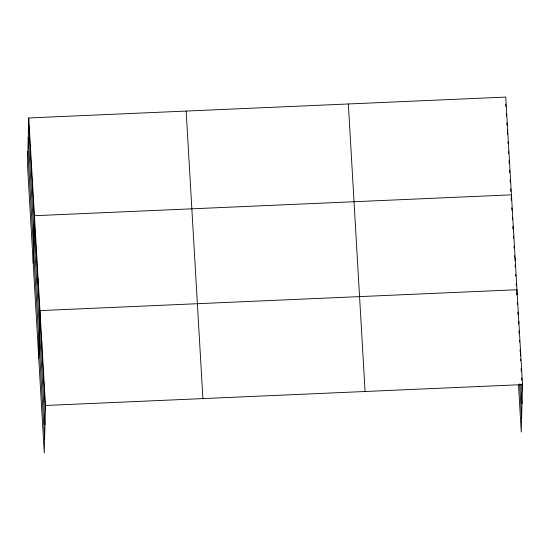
<?xml version="1.0" encoding="UTF-8"?>
<svg xmlns="http://www.w3.org/2000/svg" width="550" height="550" viewBox="0 0 550 550"><rect width="100%" height="100%" fill="white"/><g stroke="black" fill="none" stroke-linecap="round" stroke-linejoin="round"><path stroke-width="0.82" d="M28.744 117.954L27.5 165.392L44.248 452.918L45.492 405.481L28.744 117.954L505.752 97.082L522.5 384.608L521.256 432.046L518.519 385.034M30.504 155.787L30.642 150.542M32.402 188.375L32.539 183.129M33.193 263.147L34.437 215.71L511.445 194.844L511.308 200.09L511.211 198.378M36.142 252.594L36.279 247.342M37.984 284.219L38.122 278.967M38.72 358.029L39.964 310.599L516.973 289.726L516.835 294.979L516.739 293.267M41.669 347.476L41.807 342.224M43.512 379.101L43.649 373.856M507.533 134.172L507.65 129.669M513.232 228.724L513.288 226.469M515.075 260.349L515.13 258.101M518.76 323.606L518.815 321.358M520.582 355.981L520.658 352.983M45.492 405.481L522.5 384.608M505.718 104.046L505.862 106.624M506.268 113.479L506.413 116.057M506.811 122.911L506.962 125.489M507.361 132.351L507.464 134.062M507.911 141.783L508.014 143.495M508.461 151.216L508.612 153.787M509.011 160.648L509.163 163.219M509.561 170.081L509.712 172.652M510.111 179.513L510.263 182.084M510.661 188.946L510.812 191.517M511.754 207.783L511.906 210.347M512.304 217.188L512.456 219.752M512.854 226.593L513.006 229.157M513.398 235.998L513.549 238.562M513.996 246.256L514.099 247.961M514.546 255.654L514.649 257.366M515.096 265.059L515.192 266.771M515.639 274.464L515.742 276.169M516.189 283.862L516.285 285.574M517.282 302.672L517.385 304.377M517.832 312.07L517.983 314.641M518.382 321.475L518.526 324.039M518.925 330.88L519.076 333.444M519.475 340.285L519.571 341.99M520.025 349.683L520.121 351.395M520.568 359.088L520.671 360.8M521.118 368.493L521.269 371.058M521.668 377.891L521.812 380.456M522.012 383.879L522.362 389.861M520.85 384.12L521.998 403.783M519.633 383.934L521.62 418.124M348.343 103.971L365.083 391.497M186.154 111.066L202.902 398.592M28.607 123.207L45.354 410.733M28.242 137.122L44.99 424.655M27.864 151.47L44.612 438.996"/></g></svg>
